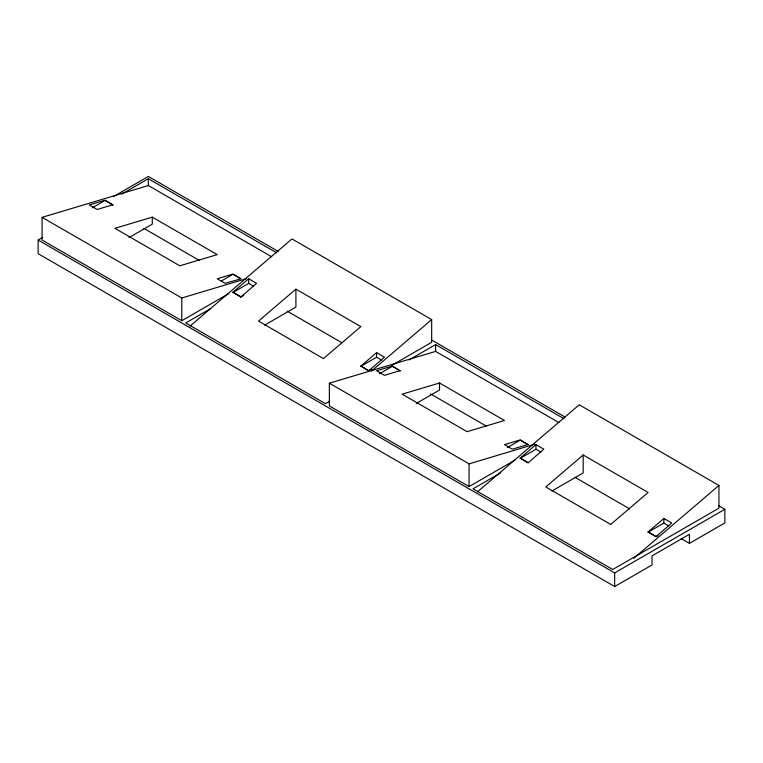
<?xml version="1.0" encoding="UTF-8"?>
<svg xmlns="http://www.w3.org/2000/svg" width="763" height="763" viewBox="0 0 763 763"><rect width="100%" height="100%" fill="white"/><g stroke="black" fill="none" stroke-linecap="round" stroke-linejoin="round"><path stroke-width="1.14" d="M190.101 326.068L291.971 238.933L431.677 319.592L431.677 342.31L391.829 365.315M240.812 297.017L232.944 292.239L248.681 278.772L256.559 283.321L240.812 297.017L243.769 295.319M295.91 289.129L258.523 321.099L323.455 358.591L360.842 326.612L295.91 289.129L295.91 307.088L264.589 325.172M368.71 370.856L360.842 366.078L376.579 352.62L384.447 357.16L368.71 370.856L371.657 369.158M371.495 371.056L431.677 319.592M477.371 491.925L579.251 404.791L718.946 485.44L718.946 508.168L612.699 569.503L472.993 488.854L500.576 472.926M520.213 458.096L535.96 444.629L543.828 449.178L528.091 462.874L520.213 458.096L528.091 462.636M583.18 454.986L545.793 486.956L610.724 524.448L648.111 492.469L583.18 454.986L583.18 472.946L551.859 491.029M655.98 536.713L648.111 531.935L663.858 518.468L671.726 523.017L655.98 536.713L657.954 535.578M633.71 558.344L718.946 485.44M92.256 207.841L105.046 200.459L112.924 205.009L105.046 200.221L89.309 204.932L97.178 209.482L112.924 204.77M681.178 538.621L689.437 543.38L689.437 534.291L652.05 555.874L652.05 564.963L614.663 586.547L38.15 253.697L38.15 240.068L42.27 237.694M113.325 196.663L148.337 176.453L278.285 251.475M121.775 194.06L148.337 178.723L276.74 252.858M129.033 237.579L152.276 224.16L152.276 217.14L114.889 228.328L179.82 265.82L217.207 254.623L152.276 217.14M221.136 281.118L232.944 274.298L239.83 278.276M271.599 256.711L148.337 185.543L42.089 217.35L42.089 240.068L181.785 320.727L228.786 293.593M232.944 292.477L248.681 283.388L253.602 286.23M210.245 308.843L185.724 322.997L325.419 403.656L329.511 401.29M360.842 366.316L376.579 357.227L381.5 360.069M379.535 373.698L392.325 366.316L400.194 370.856L392.325 366.078L376.579 370.789L384.447 375.339L400.194 370.627M409.044 359.917L435.606 344.58L564.01 418.715M416.302 403.436L439.545 390.017L439.545 382.997L402.158 394.185L467.09 431.677L504.477 420.48L439.545 382.997M507.424 447.538L520.213 440.156L528.091 444.695L520.213 439.917L504.477 444.629L512.345 449.178L528.091 444.467M558.878 422.559L435.606 351.4L329.358 383.207L329.358 405.926L469.064 486.584L515.035 460.041M520.213 458.334L535.96 449.245L540.881 452.087M648.111 532.173L663.858 523.084L668.769 525.926M38.15 240.068L614.663 572.918L724.85 509.303L724.85 522.932L689.437 543.38M240.812 278.609L232.944 274.06L217.207 278.772L225.075 283.321L240.812 278.848M42.089 217.35L181.785 297.999L246.487 278.638M329.358 383.207L469.064 463.856L534.901 444.152M431.953 340.193L564.992 417.008M718.66 505.726L724.85 509.303M143.864 228.395L199.553 260.545M287.212 311.161L341.872 342.721M430.57 393.927L486.26 426.078M574.959 477.285L629.618 508.845M232.944 292.239L240.812 296.788M360.842 366.078L368.71 370.627M648.111 531.935L655.98 536.475M663.858 518.468L663.858 523.084M614.663 572.918L614.663 586.547M535.96 444.629L535.96 449.245M469.064 463.856L469.064 486.584M435.606 344.58L435.606 351.4M376.579 352.62L376.579 357.227M248.681 278.772L248.681 283.388M181.785 297.999L181.785 320.727M148.337 178.723L148.337 185.543"/></g></svg>
